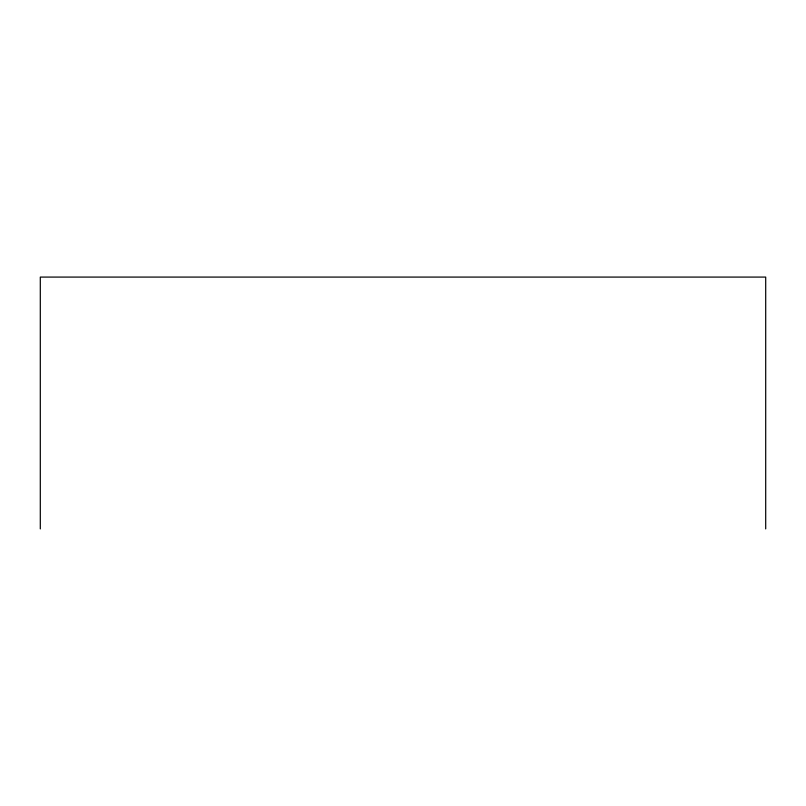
<?xml version="1.0" encoding="UTF-8"?>
<svg xmlns="http://www.w3.org/2000/svg" width="806" height="806" viewBox="0 0 806 806"><rect width="100%" height="100%" fill="white"/><g stroke="black" fill="none" stroke-linecap="round" stroke-linejoin="round"><path stroke-width="1.21" d="M765.7 528.917L765.7 277.083L40.3 277.083L40.3 528.917"/></g></svg>
